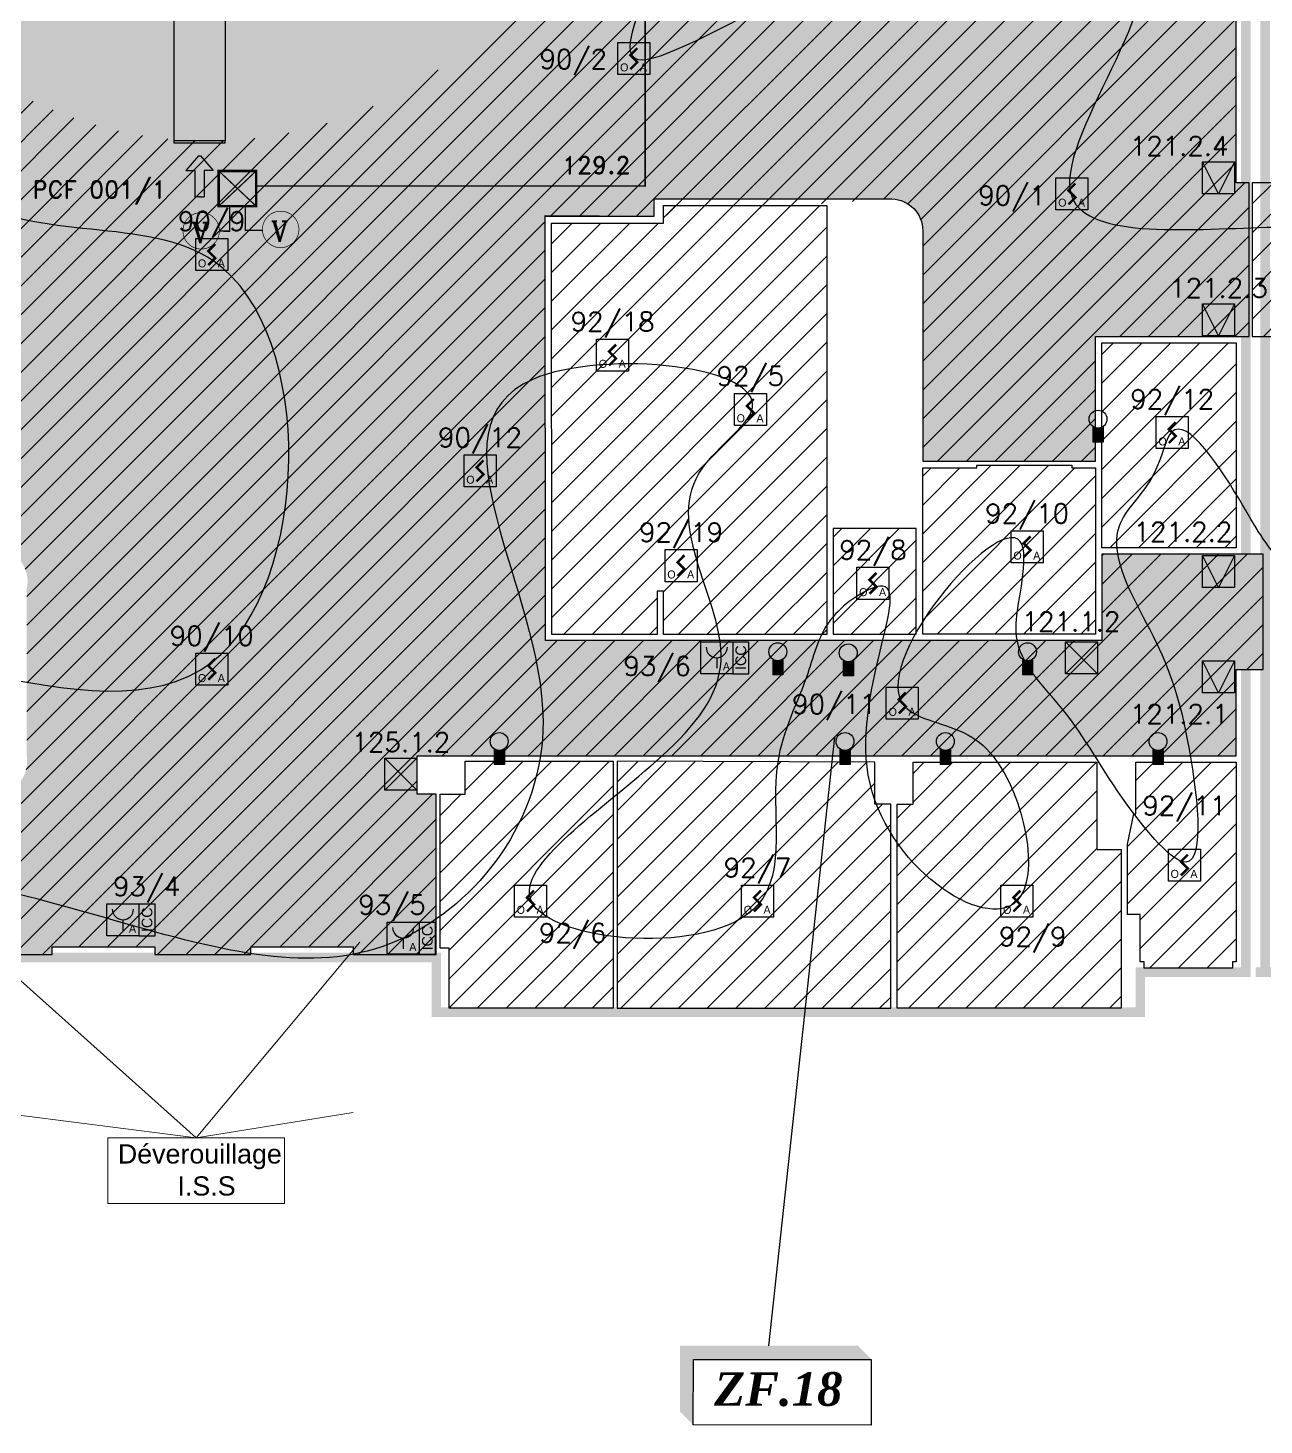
# Model space of a CAD drawing. Header units: millimetres. Extents: x 336 to 452, y 10719 to 10810.
# Drawn here: x 399.96 to 419.27, y 10723.58 to 10745.4 of the extents above; entities that cross this region are included whole.
import ezdxf
from ezdxf.enums import TextEntityAlignment as Align

# ---------------------------------------------------------------- set-up
doc = ezdxf.new("R2010")
doc.units = ezdxf.units.MM
doc.header["$LTSCALE"] = 5
doc.linetypes.add('CONTINU', pattern=[0])
doc.linetypes.add('SLD', pattern=[0])
for name, color, linetype in [('ATEIS MISE EN SECURITE', 7, 'Continuous'), ('ATEIS ZONES MES', 7, 'Continuous'), ('BEG-EXT', 10, 'Continuous'), ('JCC-ADRESSAGE', 6, 'Continuous'), ('JCC-ALARME GENERALE SELECTIVE', 3, 'Continuous'), ('JCC-DECLENCHEUR MANUEL AVEC ISOLATEUR', 5, 'Continuous'), ('JCC-DEV.ISS', 4, 'Continuous'), ('JCC-FILERIE SDI', 6, 'Continuous'), ('JCC-INDICATEUR ACTION', 1, 'Continuous'), ('JCC-LOCAUX', 4, 'Continuous'), ('JCC-OPTIQUE_A', 1, 'Continuous'), ('JCC-VENTOUSE_PCF', 1, 'Continuous'), ('JCC-ZONING ZDA-ZDM', 5, 'Continuous')]:
    doc.layers.add(name, color=color, linetype=linetype)
doc.styles.add('ARIAL', font='arial.ttf')
doc.styles.add('HELVL', font='ROMAND.SHX')
doc.styles.add('LOCAUX', font='romans.shx', dxfattribs={"width": 0.75})
doc.styles.add('ROMANC', font='romanc')
doc.styles.add('TEXTE', font='romans.shx')
pattern_1 = [(44.99999999999999, (338.3446151864333, 10612.06473129156), (-0.2245064030267288, 0.2245064030267288), [])]

# ---------------------------------------------------------------- blocks, each defined once
blk = doc.blocks.new('ventouse PCF')
at = {"layer": 'JCC-VENTOUSE_PCF'}
blk.add_hatch(color=0, dxfattribs=at).paths.add_polyline_path([(-3.532460271756277e-15, -2.500000000000004), (2.499999999999996, 2.499999999999996), (-2.500000000000004, 2.499999999999996)])
at = {"layer": 'JCC-VENTOUSE_PCF', "color": 0}
for p, q in [((-3.552713678800501e-15, -2.500000000000004), (-2.500000000000004, 2.499999999999996)), ((2.499999999999996, 2.499999999999996), (-3.552713678800501e-15, -2.500000000000004))]:
    blk.add_line(p, q, dxfattribs=at)
blk.add_lwpolyline([(-2.500000000000004, 2.499999999999996), (2.499999999999996, 2.499999999999996), (2.499999999999996, -2.500000000000004), (-2.500000000000004, -2.500000000000004)], close=True, dxfattribs=at)
at = {"layer": 'JCC-ADRESSAGE', "style": 'TEXTE'}
blk.add_attdef('ADRESSE', text='', height=3, dxfattribs=at).set_placement((-3.552713678800501e-15, 4.999999999999996), align=Align.MIDDLE)
at = {"layer": 'JCC-LOCAUX', "style": 'LOCAUX', "width": 0.85, "flags": 8}
for p in [(0, 13.75), (0, 11.25), (0, 8.75)]:
    blk.add_attdef('PIECE', text='', height=1.75, dxfattribs=at).set_placement(p, align=Align.MIDDLE)
blk = doc.blocks.new('déclencheur manuel avec isolateur')
at = {"layer": 'JCC-DECLENCHEUR MANUEL AVEC ISOLATEUR', "color": 0}
for p, q in [((2.499999999999996, 2.499999999999996), (5.018215026867448, 2.499999999999996)), ((5.018215026867448, -2.500000000000004), (5.018215026867448, 2.499999999999996)), ((-3.552713678800501e-15, -3.552713678800501e-15), (-3.552713678800501e-15, -1.65819100732848)), ((2.499999999999996, -2.500000000000004), (5.018215026867448, -2.500000000000004))]:
    blk.add_line(p, q, dxfattribs=at)
blk.add_lwpolyline([(-2.500000000000004, 2.499999999999996), (2.499999999999996, 2.499999999999996), (2.499999999999996, -2.500000000000004), (-2.500000000000004, -2.500000000000004)], close=True, dxfattribs=at)
blk.add_arc((-3.552713678800501e-15, 1.658191007328472), 1.658191007328476, 180, 0, dxfattribs=at)
at = {"layer": 'JCC-ADRESSAGE', "style": 'TEXTE'}
blk.add_attdef('ADRESSE', text='', height=3, dxfattribs=at).set_placement((-3.552713678800501e-15, 4.999999999999996), align=Align.MIDDLE)
at = {"layer": 'JCC-DECLENCHEUR MANUEL AVEC ISOLATEUR', "color": 0}
blk.add_text('ICC', height=1.6683162539904, rotation=90, dxfattribs=at).set_placement((3.759107513433722, -3.552713678800501e-15), align=Align.MIDDLE_CENTER)
blk.add_text('A', height=1.25, dxfattribs=at).set_placement((1.499999999999996, -2.000000000000004), align=Align.CENTER)
at = {"layer": 'JCC-LOCAUX', "style": 'LOCAUX', "width": 0.85, "flags": 8}
for p in [(0, 13.75), (0, 11.25), (0, 8.75)]:
    blk.add_attdef('PIECE', text='', height=1.75, dxfattribs=at).set_placement(p, align=Align.MIDDLE)
blk = doc.blocks.new('indicateur action')
at = {"layer": 'JCC-INDICATEUR ACTION'}
blk.add_hatch(color=0, dxfattribs=at).paths.add_polyline_path([(0.8030127013912307, -0.0464669295174307, -0.3153438562594669), (-0.8030127013912235, -0.04646692951743026), (-0.8030127013912236, -2.50000000000001), (0.803012701391231, -2.500000000000011)])
at = {"layer": 'JCC-INDICATEUR ACTION', "color": 0}
for p, q in [((-0.8030127013912235, -0.04646692951742981), (-0.8030127013912237, -2.500000000000011)), ((0.8030127013912306, -0.0464669295174307), (0.8030127013912308, -2.500000000000011)), ((0.8030127013912305, -2.500000000000011), (-0.803012701391224, -2.500000000000011))]:
    blk.add_line(p, q, dxfattribs=at)
blk.add_circle((3.800067569315803e-15, 1.100153974300259), 1.39984602569973, dxfattribs=at)
at = {"layer": 'JCC-ADRESSAGE', "style": 'TEXTE'}
blk.add_attdef('ADRESSE', text='', height=3, dxfattribs=at).set_placement((3.552713678800501e-15, 4.999999999999989), align=Align.MIDDLE)
at = {"layer": 'JCC-LOCAUX', "lineweight": 0, "style": 'LOCAUX', "width": 0.75, "flags": 8}
for p in [(0, 13.75), (0, 11.25), (0, 8.75)]:
    blk.add_attdef('PIECE', text='', height=1.75, dxfattribs=at).set_placement(p, align=Align.MIDDLE)
blk = doc.blocks.new('alarme générale selective')
at = {"layer": 'JCC-ALARME GENERALE SELECTIVE', "color": 0}
for p, q in [((2.499999999999996, -2.500000000000004), (-2.500000000000004, 2.499999999999996)), ((-2.500000000000004, -2.500000000000004), (2.499999999999996, 2.499999999999996))]:
    blk.add_line(p, q, dxfattribs=at)
blk.add_lwpolyline([(-2.500000000000004, 2.499999999999996), (2.499999999999996, 2.499999999999996), (2.499999999999996, -2.500000000000004), (-2.500000000000004, -2.500000000000004)], close=True, dxfattribs=at)
at = {"layer": 'JCC-ADRESSAGE', "style": 'TEXTE'}
blk.add_attdef('ADRESSE', text='', height=3, dxfattribs=at).set_placement((-3.552713678800501e-15, 4.999999999999996), align=Align.MIDDLE)
at = {"layer": 'JCC-LOCAUX', "style": 'LOCAUX', "width": 0.85, "flags": 8}
for p in [(0, 13.75), (0, 11.25), (0, 8.75)]:
    blk.add_attdef('PIECE', text='', height=1.75, dxfattribs=at).set_placement(p, align=Align.MIDDLE)
blk = doc.blocks.new('optique_a')
at = {"layer": 'JCC-OPTIQUE_A', "color": 0}
blk.add_lwpolyline([(-2.500000000000004, 2.499999999999996), (2.499999999999996, 2.499999999999996), (2.499999999999996, -2.500000000000004), (-2.500000000000004, -2.500000000000004)], close=True, dxfattribs=at)
at = {"layer": 'JCC-OPTIQUE_A', "color": 0, "const_width": 0.3847028156401553}
blk.add_lwpolyline([(0.5440519393614025, 1.632155818084282), (-0.5440519393614309, 0.5440519393614258), (0.5440519393614238, -0.5440519393614325), (-0.5440519393614309, -1.632155818084268)], dxfattribs=at)
at = {"layer": 'JCC-ADRESSAGE', "style": 'TEXTE'}
blk.add_attdef('ADRESSE', text='', height=3, dxfattribs=at).set_placement((-3.552713678800501e-15, 4.999999999999996), align=Align.MIDDLE)
at = {"layer": 'JCC-LOCAUX', "style": 'LOCAUX', "width": 0.85, "flags": 8}
for p in [(0, 13.75), (0, 11.25), (0, 8.75)]:
    blk.add_attdef('PIECE', text='', height=1.75, dxfattribs=at).set_placement(p, align=Align.MIDDLE)
at = {"layer": 'JCC-OPTIQUE_A', "color": 0}
for s, p in [('O', (-1.500000000000004, -2.000000000000004)), ('A', (1.499999999999996, -2.000000000000004))]:
    blk.add_text(s, height=1.25, dxfattribs=at).set_placement(p, align=Align.CENTER)
blk = doc.blocks.new('new-FLECHE DF-csd')
blk.add_hatch(color=256).paths.add_polyline_path([(0, -0.01761592907607223), (0, 0.01761592907604381), (-0.2535379858099418, 0.231987251929894), (-0.2535379858099702, 0.07775262433818853), (-0.6999999999999886, 0.07775262433821695), (-0.6999999999999886, 0.01761592907607223), (-0.6999999999999886, 0), (-0.6999999999999886, -0.01761592907607223), (-0.6999999999999886, -0.07775262433818853), (-0.2535379858099702, -0.07775262433821695), (-0.2535379858099418, -0.231987251929894)])
for p, q in [((-0.2535379858099418, 0.07775262433818853), (-0.6999999999999886, 0.07775262433818853)), ((-0.6999999999999886, 0.01761592907607223), (-0.6999999999999886, 0.07775262433818853)), ((-0.6999999999999886, 0.01761592907607223), (-0.6999999999999886, 0)), ((-0.6999999999999886, -0.01761592907607223), (-0.6999999999999886, 0)), ((0, 0.01761592907607223), (-0.2535379858099418, 0.231987251929894)), ((-0.2535379858099418, 0.231987251929894), (-0.2535379858099418, 0.07775262433818853)), ((0, 0.01761592907607223), (0, -0.01761592907607223)), ((-0.6999999999999886, -0.01761592907607223), (-0.6999999999999886, -0.07775262433818853)), ((-0.2535379858099418, -0.07775262433818853), (-0.6999999999999886, -0.07775262433818853)), ((0, -0.01761592907607223), (-0.2535379858099418, -0.231987251929894)), ((-0.2535379858099418, -0.231987251929894), (-0.2535379858099418, -0.07775262433818853))]:
    blk.add_line(p, q)
blk = doc.blocks.new('BOITE DE RACCORDEMENT PCF')
at = {"color": 3, "linetype": 'Continuous', "const_width": 0.02}
blk.add_lwpolyline([(0, 0.2747815314361901), (0, 0), (0.292092409407644, 0), (0.292092409407644, 0.2747815314361901)], close=True, dxfattribs=at)
at = {"color": 3, "linetype": 'Continuous', "const_width": 0.01}
for points in [[(0.292092409407644, 0), (0, 0.2747815314361901)], [(0.292092409407644, 0.2747815314361901), (0, 0)]]:
    blk.add_lwpolyline(points, dxfattribs=at)
blk = doc.blocks.new('VENTOUSE ELECTROMANETIQUE A RUPTURE')
at = {"color": 4, "linetype": 'Continuous', "const_width": 0.005351014314215994}
blk.add_lwpolyline([(-0.142456962376265, 0, 1), (0.142456962376265, 0, 1)], format="xyb", close=True, dxfattribs=at)
at = {"color": 1, "linetype": 'SLD', "style": 'ROMANC'}
blk.add_text('V', height=0.1597979150226953, dxfattribs=at).set_placement((-0.07690751286792619, -0.09598116641438992))

msp = doc.modelspace()

# ---------------------------------------------------------------- hatches: boundary and pattern name
at = {"layer": 'ATEIS ZONES MES'}
h = msp.add_hatch(dxfattribs=at)
h.set_pattern_fill('DOTS', color=3, scale=0.1)
h.set_pattern_definition([(0, (180.5222437847632, 2.627616895555548), (0.079375, 0.15875), [0, -0.15875])])
edge = h.paths.add_edge_path()
edge.add_line((409.8906722525499, 10735.8307647501), (408.04448050257, 10735.83984230447))
edge.add_line((408.04448050257, 10735.83984230447), (408.0407835555983, 10742.46080774991))
edge.add_line((408.0407835555983, 10742.46080774991), (409.7407835555962, 10742.46080774958))
edge.add_line((409.7407835555962, 10742.46080774958), (409.7150803489457, 10742.73059306141))
edge.add_line((409.7150803489457, 10742.73059306141), (413.4587337399847, 10742.73039237272))
edge.add_arc((413.4387001230245, 10742.2307937501), 0.5000001295254178, 0, 87.70370250866978, ccw=False)
edge.add_line((413.9387002525499, 10742.2307937501), (413.9387002525499, 10741.4807937501))
edge.add_line((413.9387002525499, 10741.4807937501), (413.9387002525499, 10738.6307927501))
edge.add_line((413.9387002525499, 10738.6307927501), (416.6386581686758, 10738.6307927501))
edge.add_line((416.6386581686758, 10738.6307927501), (416.6386582525499, 10740.58057281335))
edge.add_line((416.6386582525499, 10740.58057281335), (419.0386672525499, 10740.58080874944))
edge.add_line((419.0386672525499, 10740.58080874944), (419.0386672525499, 10742.9807707501))
edge.add_line((419.0386672525499, 10742.9807707501), (418.8386632525499, 10742.9807707501))
edge.add_line((418.8386632525499, 10742.9807707501), (418.8386631652389, 10746.9807627501))
edge.add_line((418.8386631652389, 10746.9807627501), (416.9986192859982, 10746.98076674644))
edge.add_line((416.9986192859982, 10746.98076674644), (416.9986742525499, 10746.15619980243))
edge.add_line((416.9986742525499, 10746.15619980243), (416.9386591932703, 10746.15619980243))
edge.add_line((416.9386591932703, 10746.15619980243), (413.7286152536398, 10746.15577175377))
edge.add_line((413.7286152536398, 10746.15577175377), (413.7286702558243, 10746.9807627501))
edge.add_line((413.7286702558243, 10746.9807627501), (411.8386712525499, 10746.9807627501))
edge.add_line((411.8386712525499, 10746.9807627501), (411.8386712525499, 10748.1807637501))
edge.add_line((411.8386712525499, 10748.1807637501), (411.8880982597568, 10748.1807637501))
edge.add_line((411.8880982597568, 10748.1807637501), (411.8880982597568, 10750.1804317621))
edge.add_line((411.8880982597568, 10750.1804317621), (411.8879182525496, 10752.88076475011))
edge.add_arc((399.7934889425027, 10752.22959784914), 12.11194611400817, 3.08184260778095, 41.82779352579418)
edge.add_arc((414.5796301840628, 10766.45261254094), 8.42357784378867, 204.7625478334705, 226.8507620009996, ccw=False)
edge.add_arc((415.3491204675939, 10765.90099573858), 8.92929232174201, 176.2772942632801, 199.4728577572351, ccw=False)
edge.add_line((406.4386692525499, 10766.4807547501), (404.4261350700144, 10766.4807547501))
edge.add_line((404.4261350700144, 10766.4807547501), (404.4164583381733, 10766.40193995395))
edge.add_line((404.4164583381733, 10766.40193995395), (403.7630982525499, 10761.0807647501))
edge.add_line((403.7630982525499, 10761.0807647501), (403.4114111024925, 10756.1907577501))
edge.add_line((403.4114111024925, 10756.1907577501), (405.8886662525499, 10756.1907577501))
edge.add_line((405.8886662525499, 10756.1907577501), (405.8886662525499, 10756.3807607501))
edge.add_line((405.8886662525499, 10756.3807607501), (406.6886692525499, 10756.3807607501))
edge.add_line((406.6886692525499, 10756.3807607501), (406.6886692525499, 10746.9807587501))
edge.add_line((406.6886692525499, 10746.9807587501), (405.9886722525499, 10746.9807587501))
edge.add_line((405.9886722525499, 10746.9807587501), (405.9886722525499, 10747.9708727501))
edge.add_line((405.9886722525499, 10747.9708727501), (399.0886712525499, 10747.9708727501))
edge.add_line((399.0886712525499, 10747.9708727501), (399.0886712525499, 10746.9807587501))
edge.add_line((399.0886712525499, 10746.9807587501), (398.3886662525499, 10746.9807587501))
edge.add_line((398.3886662525499, 10746.9807587501), (398.3886662525499, 10748.5807597501))
edge.add_line((398.3886662525499, 10748.5807597501), (398.5786682525499, 10748.5807597501))
edge.add_line((398.5786682525499, 10748.5807597501), (398.5786682525499, 10751.7807577501))
edge.add_line((398.5786682525499, 10751.7807577501), (394.4136762147349, 10751.78076011217))
edge.add_line((394.4136762147349, 10751.78076011217), (391.3886742525499, 10751.7807617501))
edge.add_line((391.3886742525499, 10751.7807617501), (391.3886742525498, 10752.3007627501))
edge.add_line((391.3886742525498, 10752.3007627501), (391.3086762525499, 10752.3007627501))
edge.add_line((391.3086762525499, 10752.3007627501), (387.6886772525499, 10752.3007627501))
edge.add_line((387.6886772525499, 10752.3007627501), (387.6886772525499, 10751.5307617501))
edge.add_line((387.6886772525499, 10751.5307617501), (386.8886662525499, 10751.5307617501))
edge.add_line((386.8886662525499, 10751.5307617501), (386.8886662525499, 10749.0307637501))
edge.add_line((386.8886662525499, 10749.0307637501), (386.9636672525499, 10749.0307637501))
edge.add_line((386.9636672525499, 10749.0307637501), (386.9636672525499, 10748.1807627501))
edge.add_line((386.9636672525499, 10748.1807627501), (394.8886702525498, 10748.1807627501))
edge.add_line((394.8886702525498, 10748.1807627501), (394.8886702525499, 10741.1307657501))
edge.add_line((394.8886702525499, 10741.1307657501), (398.8393532525499, 10741.1307657501))
edge.add_arc((398.8386723476368, 10740.83076861791), 0.2999979049188711, -0.00035672708821721244, 89.86995572093178, ccw=False)
edge.add_line((399.1386702525498, 10740.8307667501), (399.0386712490592, 10740.8307667501))
edge.add_line((399.0386712490592, 10740.8307667501), (399.0386712490592, 10737.5307617501))
edge.add_line((399.0386712490592, 10737.5307617501), (399.1386702525499, 10737.53058720274))
edge.add_arc((399.3615563180475, 10737.49319793759), 0.2260003436760299, 170.4772636533525, 289.9515164293133)
edge.add_arc((399.4254461426937, 10736.75327992337), 0.5276476418701864, -13.426115063699626, 88.56355471677648, ccw=False)
edge.add_line((399.9386732525499, 10736.6307647501), (399.93867325255, 10734.0307657501))
edge.add_arc((399.4320900541685, 10733.94458499981), 0.513861516951021, -89.2651142690948, 9.654817316286994, ccw=False)
edge.add_line((399.4386807515243, 10733.43076575016), (399.0386222525499, 10733.4307597501))
edge.add_line((399.0386222525499, 10733.4307597501), (399.0386826402539, 10730.9307597501))
edge.add_line((399.0386826402539, 10730.9307597501), (400.3388652525499, 10730.9307597501))
edge.add_line((400.3388652525499, 10730.9307597501), (400.3388652525499, 10731.0493257501))
edge.add_line((400.3388652525499, 10731.0493257501), (401.9388642525499, 10731.0493257501))
edge.add_line((401.9388642525499, 10731.0493257501), (401.9388642525499, 10730.9307597501))
edge.add_line((401.9388642525499, 10730.9307597501), (403.4384742525499, 10730.9307597501))
edge.add_line((403.4384742525499, 10730.9307597501), (403.43847425255, 10731.0493257501))
edge.add_line((403.43847425255, 10731.0493257501), (405.0384732525499, 10731.0493257501))
edge.add_line((405.0384732525499, 10731.0493257501), (405.0384732525499, 10730.9307597501))
edge.add_line((405.0384732525499, 10730.9307597501), (406.338976623582, 10730.9307597501))
edge.add_line((406.338976623582, 10730.9307597501), (406.338976623582, 10731.09075679169))
edge.add_line((406.338976623582, 10731.09075679169), (406.3386646502514, 10733.4307517501))
edge.add_line((406.3386646502514, 10733.4307517501), (406.0387132525499, 10733.4307597501))
edge.add_line((406.0387132525499, 10733.4307597501), (406.0387132525499, 10734.0307657501))
edge.add_line((406.0387132525499, 10734.0307657501), (409.8906722525499, 10734.0307657501))
edge.add_line((409.8906722525499, 10734.0307657501), (409.8906722525499, 10734.0307557501))
edge.add_line((409.8906722525499, 10734.0307557501), (418.8386632525499, 10734.0307557501))
edge.add_line((418.8386632525499, 10734.0307557501), (418.8386632525499, 10735.3808097501))
edge.add_line((418.8386632525499, 10735.3808097501), (419.2561822525499, 10735.3808097501))
edge.add_line((419.2561822525499, 10735.3808097501), (419.2561822525499, 10737.1808097501))
edge.add_line((419.2561822525499, 10737.1808097501), (416.7386642525499, 10737.18057181335))
edge.add_line((416.7386642525499, 10737.18057181335), (416.7386642525499, 10735.83056881335))
edge.add_line((416.7386642525499, 10735.83056881335), (409.8906722525499, 10735.8308067501))
edge.add_line((409.8906722525499, 10735.8308067501), (409.8906722525499, 10735.8307647501))
at = {"layer": 'JCC-ZONING ZDA-ZDM'}
h = msp.add_hatch(dxfattribs=at)
h.set_pattern_fill('ANSI31', color=151, scale=0.1, style=0)
h.set_pattern_definition(pattern_1)
edge = h.paths.add_edge_path()
edge.add_arc((392.0201516789472, 10747.81183593393), 4.634851848181442, 11.93163497442763, 58.90605781934017)
edge.add_line((394.4137875163119, 10751.78076011217), (391.3887855541269, 10751.7807617501))
edge.add_line((391.3887855541269, 10751.7807617501), (391.3887855541269, 10752.3007627501))
edge.add_line((391.3887855541269, 10752.3007627501), (391.3087875541269, 10752.3007627501))
edge.add_line((391.3087875541269, 10752.3007627501), (387.6887885541269, 10752.3007627501))
edge.add_line((387.6887885541269, 10752.3007627501), (387.688788554127, 10751.5307617501))
edge.add_line((387.688788554127, 10751.5307617501), (386.8887775541269, 10751.5307617501))
edge.add_line((386.8887775541269, 10751.5307617501), (386.8887775541269, 10749.0307637501))
edge.add_line((386.8887775541269, 10749.0307637501), (386.9637785541269, 10749.0307637501))
edge.add_line((386.9637785541269, 10749.0307637501), (386.9637785541269, 10748.1807627501))
edge.add_line((386.9637785541269, 10748.1807627501), (394.8887815541269, 10748.1807627501))
edge.add_line((394.8887815541269, 10748.1807627501), (394.8887815541269, 10741.1307657501))
edge.add_line((394.8887815541269, 10741.1307657501), (398.838102744302, 10741.1307657501))
edge.add_arc((398.8387836492138, 10740.83076861791), 0.2999979049188683, -0.00035672708821721244, 90.13004427882942, ccw=False)
edge.add_line((399.1387815541269, 10740.8307667501), (399.0387825506363, 10740.8307667501))
edge.add_line((399.0387825506363, 10740.8307667501), (399.0387825506363, 10737.5307617501))
edge.add_line((399.0387825506363, 10737.5307617501), (399.1387815541269, 10737.53058720274))
edge.add_arc((399.3616676196255, 10737.49319793759), 0.226000343676682, 170.4772636538478, 289.9515164289256)
edge.add_arc((399.4255574442707, 10736.75327992337), 0.5276476418701879, -13.426115063698205, 88.56355471677028, ccw=False)
edge.add_line((399.9387845541269, 10736.6307647501), (399.938784554127, 10734.0307657501))
edge.add_arc((399.4322013557421, 10733.94458499981), 0.5138615169541343, -90.73316709279169, 9.654817316022218, ccw=False)
edge.add_line((399.4256260708568, 10733.4307655527), (399.0387335541269, 10733.4307597501))
edge.add_line((399.0387335541269, 10733.4307597501), (399.0387939418309, 10730.9307597501))
edge.add_line((399.0387939418309, 10730.9307597501), (400.3389765541269, 10730.9307597501))
edge.add_line((400.3389765541269, 10730.9307597501), (400.3389765541269, 10731.0493257501))
edge.add_line((400.3389765541269, 10731.0493257501), (401.9389755541269, 10731.0493257501))
edge.add_line((401.9389755541269, 10731.0493257501), (401.9389755541269, 10730.9307597501))
edge.add_line((401.9389755541269, 10730.9307597501), (403.4385855541269, 10730.9307597501))
edge.add_line((403.4385855541269, 10730.9307597501), (403.4385855541269, 10731.0493257501))
edge.add_line((403.4385855541269, 10731.0493257501), (405.0385845541269, 10731.0493257501))
edge.add_line((405.0385845541269, 10731.0493257501), (405.0385845541269, 10730.9307597501))
edge.add_line((405.0385845541269, 10730.9307597501), (406.339087925159, 10730.9307597501))
edge.add_line((406.339087925159, 10730.9307597501), (406.339087925159, 10731.09075679169))
edge.add_line((406.339087925159, 10731.09075679169), (406.3387759518284, 10733.4307517501))
edge.add_line((406.3387759518284, 10733.4307517501), (406.0388245541269, 10733.4307597501))
edge.add_line((406.0388245541269, 10733.4307597501), (406.0388245541269, 10734.0307657501))
edge.add_line((406.0388245541269, 10734.0307657501), (409.8907835541269, 10734.0307657501))
edge.add_line((409.8907835541269, 10734.0307657501), (409.8907835541269, 10734.0307557501))
edge.add_line((409.8907835541269, 10734.0307557501), (418.8387745541269, 10734.0307557501))
edge.add_line((418.8387745541269, 10734.0307557501), (418.8387745541269, 10735.3808097501))
edge.add_line((418.8387745541269, 10735.3808097501), (419.256293554127, 10735.3808097501))
edge.add_line((419.256293554127, 10735.3808097501), (419.256293554127, 10737.1808097501))
edge.add_line((419.256293554127, 10737.1808097501), (416.738775554127, 10737.18057181335))
edge.add_line((416.738775554127, 10737.18057181335), (416.738775554127, 10735.83056881335))
edge.add_line((416.738775554127, 10735.83056881335), (409.8907835541269, 10735.8308067501))
edge.add_line((409.8907835541269, 10735.8308067501), (409.8907835541269, 10735.8307647501))
edge.add_line((409.8907835541269, 10735.8307647501), (408.0445273038872, 10735.83053222238))
edge.add_line((408.0445273038872, 10735.83053222238), (408.0407788459966, 10742.46924230687))
edge.add_line((408.0407788459966, 10742.46924230687), (409.7407835555962, 10742.46080774958))
edge.add_line((409.7407835555962, 10742.46080774958), (413.4188313708402, 10742.73039451769))
edge.add_arc((413.4388114246012, 10742.2307937501), 0.5000001295256858, 0, 92.29015468284888, ccw=False)
edge.add_line((413.9388115541269, 10742.2307937501), (413.9388115541269, 10741.4807937501))
edge.add_line((413.9388115541269, 10741.4807937501), (413.938811554127, 10738.6307927501))
edge.add_line((413.938811554127, 10738.6307927501), (416.6387694702528, 10738.6307927501))
edge.add_line((416.6387694702528, 10738.6307927501), (416.638769554127, 10740.58057281335))
edge.add_line((416.638769554127, 10740.58057281335), (419.0387785541269, 10740.58080874944))
edge.add_line((419.0387785541269, 10740.58080874944), (419.0387785541269, 10742.9807707501))
edge.add_line((419.0387785541269, 10742.9807707501), (418.8387745541269, 10742.9807707501))
edge.add_line((418.8387745541269, 10742.9807707501), (418.8387744668159, 10746.9807627501))
edge.add_line((418.8387744668159, 10746.9807627501), (416.9987305875753, 10746.98076674644))
edge.add_line((416.9987305875753, 10746.98076674644), (416.9987855541269, 10746.15619980243))
edge.add_line((416.9987855541269, 10746.15619980243), (416.9387704948473, 10746.15619980243))
edge.add_line((416.9387704948473, 10746.15619980243), (413.7287265552168, 10746.15577175377))
edge.add_line((413.7287265552168, 10746.15577175377), (413.7287815574014, 10746.9807627501))
edge.add_line((413.7287815574014, 10746.9807627501), (411.8387825541269, 10746.9807627501))
edge.add_line((411.8387825541269, 10746.9807627501), (411.8387825541269, 10748.1807637501))
edge.add_line((411.8387825541269, 10748.1807637501), (411.8882095613337, 10748.1807637501))
edge.add_line((411.8882095613337, 10748.1807637501), (411.8882095613337, 10750.1804317621))
edge.add_line((411.8882095613337, 10750.1804317621), (411.8880295541266, 10752.88076475011))
edge.add_arc((399.7936002440798, 10752.22959784914), 12.11194611400817, 3.08184260778095, 41.82779352579418)
edge.add_arc((414.5797414856389, 10766.45261254094), 8.42357784378672, 204.7625478334619, 226.8507620009956, ccw=False)
edge.add_arc((415.3492317691705, 10765.90099573858), 8.92929232174158, 176.2772942632799, 199.472857757236, ccw=False)
edge.add_line((406.4387805541269, 10766.4807547501), (404.4262469083965, 10766.4807547501))
edge.add_line((404.4262469083965, 10766.4807547501), (404.4165696397503, 10766.40193995395))
edge.add_arc((414.9022211651039, 10765.92850946662), 10.49633385223081, 177.4148331195523, 201.7245576819948)
edge.add_arc((414.3987373882017, 10766.26128050839), 10.16386919342349, 204.5188853169484, 221.0928469376791)
edge.add_arc((399.9434209103388, 10752.31524203816), 9.948101105948062, -30.49945993919232, 46.91509516287613, ccw=False)
edge.add_arc((402.7812327498909, 10749.97691257061), 6.342247541676095, 190.969530072079, 334.6977683753548, ccw=False)
at = {"layer": 'JCC-ZONING ZDA-ZDM', "true_color": 0xffae14}
h = msp.add_hatch(dxfattribs=at)
h.set_pattern_fill('ANSI31', color=40, scale=0.1, style=0)
h.set_pattern_definition(pattern_1)
h.paths.add_polyline_path([(419.0887785541269, 10742.9807707501), (419.0887785541696, 10740.5808087501), (426.2887785541269, 10740.5808107501), (426.2887785541269, 10742.9807707501)])
at = {"layer": 'JCC-ZONING ZDA-ZDM'}
h = msp.add_hatch(dxfattribs=at)
h.set_pattern_fill('ANSI31', color=1, scale=0.1, style=0)
h.set_pattern_definition(pattern_1)
h.paths.add_polyline_path([(408.1415332947245, 10735.92671653113), (408.1407835613708, 10742.35013910159), (409.8907835541269, 10742.35013910159), (409.8907835541269, 10742.6245159657), (412.3988057782574, 10742.62451596571), (412.4388115541269, 10742.62450789589), (412.4388413320285, 10735.92452089602), (409.8907835541269, 10735.92452089602), (409.8907835541269, 10736.60452089589), (409.7907835541269, 10736.60452089589), (409.7907835541269, 10735.92452089589), (409.0657795541269, 10735.92452089589)])
h = msp.add_hatch(dxfattribs=at)
h.set_pattern_fill('ANSI31', color=1, scale=0.1, style=0)
h.set_pattern_definition(pattern_1)
h.paths.add_polyline_path([(412.5388095541269, 10735.9308077501), (413.8388125541269, 10735.9308077501), (413.8388125541269, 10737.5807937501), (412.5388095541269, 10737.5807937501)])
h.paths.add_polyline_path([(416.7372960818469, 10738.5307927501), (416.737296165721, 10737.2808097501), (418.8387745541269, 10737.2808097501), (418.8387745541269, 10740.4808007501), (416.7387754702528, 10740.48057081335), (416.738775554127, 10738.5307927501)])
h.paths.add_polyline_path([(416.638769554127, 10737.2808097501), (416.638769554127, 10738.5307927501), (416.270328047051, 10738.5307927501), (416.270328047051, 10738.5707977501), (414.783176047051, 10738.5707977501), (414.783168047051, 10738.5308007501), (413.9388115541269, 10738.5308007501), (413.9388115541269, 10735.9308077501), (416.6387694702528, 10735.9308077501)])
h = msp.add_hatch(dxfattribs=at)
h.set_pattern_fill('ANSI31', color=1, scale=0.1, style=0)
h.set_pattern_definition(pattern_1)
h.paths.add_polyline_path([(418.8387745541269, 10730.8157527501), (418.7787765541269, 10730.8157527501), (418.7787771338074, 10730.71575975011), (417.3988026011924, 10730.7157517501), (417.3987875541269, 10730.8157527501), (417.3387895541269, 10730.8157527501), (417.3387895541269, 10731.5557617501), (417.1387855541267, 10731.5557617501), (417.1387855541267, 10732.6508777501), (417.2387835680895, 10733.1266407501), (417.2687815541269, 10733.1266437501), (417.2687815541269, 10733.9307657501), (418.8387745541269, 10733.9307657501)])
edge = h.paths.add_edge_path()
edge.add_line((409.1040228967094, 10730.09076379563), (406.538778554127, 10730.0907657501))
edge.add_line((406.538778554127, 10730.0907657501), (406.5387785541269, 10731.0307597501))
edge.add_line((406.5387785541269, 10731.0307597501), (406.3987809518284, 10731.0307597501))
edge.add_line((406.3987809518284, 10731.0307597501), (406.3984609784979, 10733.43075970744))
edge.add_line((406.3984609784979, 10733.43075970744), (406.7888245541269, 10733.4307597501))
edge.add_line((406.7888245541269, 10733.4307597501), (406.7888245541269, 10733.9507657501))
edge.add_line((406.7888245541269, 10733.9507657501), (409.1040228967094, 10733.9507657501))
edge.add_line((409.1040228967094, 10733.9507657501), (409.1040228967094, 10730.0907577501))
edge.add_line((413.4387885471695, 10730.0907577501), (413.4387885541269, 10733.2796677501))
edge.add_line((413.4387885541269, 10733.2796677501), (413.1887805541269, 10733.2796677501))
edge.add_line((413.1887805541269, 10733.2796677501), (413.1887805541269, 10733.9307657501))
edge.add_line((413.1887805541269, 10733.9307657501), (409.1640208967094, 10733.9507537501))
edge.add_line((409.1640208967094, 10733.9507537501), (409.1640208967094, 10730.0907657501))
edge.add_line((409.1640208967094, 10730.0907657501), (413.4387885541269, 10730.09076049296))
edge.add_line((413.5387865532822, 10730.09075500725), (413.5387865541269, 10733.2796677501))
edge.add_line((413.5387865541269, 10733.2796677501), (413.7887865541269, 10733.2796677501))
edge.add_line((413.7887865541269, 10733.2796677501), (413.7887865541269, 10733.9307657501))
edge.add_line((413.7887865541269, 10733.9307657501), (416.6592085541269, 10733.9307657501))
edge.add_line((416.6592085541269, 10733.9307657501), (416.659208554127, 10732.5708787501))
edge.add_line((416.659208554127, 10732.5708787501), (417.0387865541269, 10732.5708787501))
edge.add_line((417.0387865541269, 10732.5708787501), (417.0387865541269, 10731.92793531333))
edge.add_line((417.0387865487921, 10731.92793531333), (417.0387865541269, 10730.0907577501))
edge.add_line((417.0387865541269, 10730.0907577501), (413.5387865532822, 10730.09076041677))

# ---------------------------------------------------------------- linework, layer by layer
at = {"layer": 'ATEIS MISE EN SECURITE', "color": 6, "linetype": 'Continuous', "const_width": 0.025}
for points in [[(409.6025955384945, 10751.19054440022), (409.6025955384945, 10749.1551141664), (409.6025955384945, 10749.15511416639), (409.6025955384945, 10742.93002390293), (403.5282581785224, 10742.93002390294)], [(403.1100524713906, 10742.615448668), (403.1100524713906, 10742.22609775768), (402.9499310651963, 10742.22770078096)], [(403.355293500567, 10742.615448668), (403.355293500567, 10742.23803289292), (403.6225060368808, 10742.2374437886)]]:
    msp.add_lwpolyline(points, dxfattribs=at)
at = {"layer": 'ATEIS ZONES MES', "color": 3}
msp.add_line((411.5347753196962, 10724.82125237152), (412.5653927619983, 10734.32331984547), dxfattribs=at)
msp.add_lwpolyline([(399.0386826402539, 10730.9307597501), (400.3388652525499, 10730.9307597501), (400.3388652525499, 10731.0493257501), (401.9388642525499, 10731.0493257501), (401.9388642525499, 10730.9307597501), (403.4384742525499, 10730.9307597501), (403.43847425255, 10731.0493257501), (405.0384732525499, 10731.0493257501), (405.0384732525499, 10730.9307597501), (406.338976623582, 10730.9307597501), (406.338976623582, 10731.09075679169), (406.3386646502514, 10733.4307517501), (406.0387132525499, 10733.4307597501), (406.0387132525499, 10734.0307657501), (409.8906722525499, 10734.0307657501), (409.8906722525499, 10734.0307557501), (418.8386632525499, 10734.0307557501), (418.8386632525499, 10735.3808097501), (419.2561822525499, 10735.3808097501), (419.2561822525499, 10737.1808097501), (416.7386642525499, 10737.18057181335), (416.7386642525499, 10735.83056881335), (409.8906722525499, 10735.8308067501), (409.8906722525499, 10735.8307647501), (408.04448050257, 10735.83984230446), (408.04448050257, 10735.83984230446), (408.0407835555985, 10742.46080774959), (409.7407835555962, 10742.46080774958), (409.7407835555962, 10742.73059167759), (413.4587337399847, 10742.73039237272, -0.4025231285834011), (413.9387002525499, 10742.2307937501), (413.9387002525499, 10741.4807937501), (413.9387002525499, 10738.6307927501), (416.6386581686758, 10738.6307927501), (416.6386582525499, 10740.58057281335), (419.0386672525499, 10740.58080874944), (419.0386672525499, 10742.9807707501), (418.8386632525499, 10742.9807707501), (418.8386631652389, 10746.9807627501)], format="xyb", dxfattribs=at)
at = {"layer": 'ATEIS ZONES MES', "color": 3, "linetype": 'CONTINU'}
msp.add_lwpolyline([(410.3545174427246, 10723.58283848005), (410.3548712406688, 10724.60658841892), (413.1345305970714, 10724.60527120195), (413.1341767991266, 10723.58152126309)], close=True, dxfattribs=at)
for points in [[(410.1449456414953, 10724.82191098), (410.1445900292024, 10723.79291104145), (410.3548730550175, 10724.6118384186)], [(412.9246049978973, 10724.82059376304), (410.1449456414953, 10724.82191098), (410.3548730550175, 10724.6118384186)], [(410.3548730550175, 10724.6118384186), (413.1345324114202, 10724.61052120164), (412.9246049978973, 10724.82059376304)], [(410.1445900292024, 10723.79291104145), (410.3545174427246, 10723.58283848005), (410.3548730550175, 10724.6118384186)]]:
    msp.add_solid(points, dxfattribs=at)
at = {"layer": 'BEG-EXT', "color": 8}
for p, q in [((402.2387929280362, 10745.92315823514), (402.2387929280362, 10743.63662246131)), ((403.0387929280363, 10745.92315823514), (403.0387929280362, 10743.63662246131)), ((403.0387929280362, 10743.63662246131), (402.2387929280362, 10743.63662246131)), ((402.2387929280362, 10743.63662246131), (402.2387929280362, 10743.60662246131)), ((402.2387929280362, 10743.60662246131), (403.0387929280362, 10743.60662246131)), ((403.0387929280362, 10743.60662246131), (403.0387929280362, 10743.63662246131))]:
    msp.add_line(p, q, dxfattribs=at)
at = {"layer": 'JCC-DEV.ISS', "lineweight": 0}
for p, q in [((402.5886025297067, 10728.0658974655), (405.1450275035799, 10731.11994516134)), ((399.2033804620393, 10731.09181846935), (402.5886025297067, 10728.0658974655)), ((402.5886025297067, 10728.0658974655), (399.1334727521992, 10728.50777244882)), ((402.5886025297067, 10728.0658974655), (405.0385845541269, 10728.46309174745))]:
    msp.add_line(p, q, dxfattribs=at)
msp.add_lwpolyline([(401.2086653025136, 10728.0658974655), (403.9685397568999, 10728.0658974655), (403.9685397568999, 10727.04142884709), (401.2086653025136, 10727.04142884709)], close=True, dxfattribs=at)
at = {"layer": 'JCC-FILERIE SDI', "start_tangent": (0, -1), "end_tangent": (1, 0)}
msp.add_spline([(425.9034961768542, 10735.62956678348), (425.622414959137, 10734.95071673053), (424.7687317294771, 10732.8876730912), (423.7269031488402, 10731.85232161548), (421.6346722506353, 10731.82098784915), (420.9740528485479, 10732.94207828514), (420.7472266739343, 10736.2789037054), (419.6177505788509, 10737.01613022665), (418.9377596587708, 10737.94918239452), (417.8313341381951, 10739.08957954551), (417.5777783325588, 10738.490583013), (417.0015149977633, 10737.60360742266), (417.4855760345281, 10736.00244398407), (418.0733646565775, 10734.28608871741), (418.0503140820698, 10732.37390754798), (417.1398179308611, 10733.26088313832), (416.1140694210623, 10734.76989342186), (415.4225532137283, 10735.79509900095), (415.4801796499975, 10736.68207459129), (415.4917049372514, 10737.32714770133), (413.6203481238592, 10734.85679386434), (414.5777108549368, 10734.39554124208), (415.0335453453798, 10734.0307657501), (415.4100220456941, 10731.76470631539), (413.0887825541269, 10733.73078071886), (413.2158705302311, 10736.67124840139), (412.5388095541269, 10736.20489653444), (412.1422519099228, 10735.31974430324), (411.67339397337, 10733.9307657501), (411.3636132680684, 10731.70367730748), (407.8253562485182, 10731.76127322151), (409.8653284948103, 10734.03054818699), (410.7873499332729, 10735.51652030985), (410.4416995074913, 10738.43902768255), (411.2593876670269, 10739.40373807523), (407.8452445799589, 10739.91020438568), (408.0063235593554, 10734.57323934823), (405.8225326800701, 10731.18529851626), (401.6351015906056, 10731.36760230959), (397.3688302859934, 10731.60149073358), (397.2863793351912, 10728.48642209369), (393.658353819496, 10728.63346013045), (393.7671642073683, 10731.74852877034), (395.6160270878403, 10735.49485455565), (402.8295663602582, 10735.4924163572), (402.8614096318351, 10741.75442687171), (398.9889197958718, 10742.77963219464), (397.3408062883138, 10744.16193182593), (396.381367368771, 10744.36405264688), (394.5834256408613, 10749.98540407096), (388.8627823706728, 10749.95424353437), (387.4451746081916, 10751.19831317692), (388.2173678263024, 10751.83186720662), (392.4273381170358, 10752.11465873341), (394.1676534086763, 10752.21833122497), (396.0001709983475, 10754.19962713261), (393.8675529246261, 10759.11607811542), (400.817732847281, 10757.95487422095), (403.6784216983281, 10758.4784234413), (405.2804335429225, 10760.11414463324), (405.591615784828, 10761.32365677861), (404.8194230806653, 10762.84418639865), (404.8660217314895, 10764.37254508942), (405.7649925954443, 10764.60292823322), (406.9405698395431, 10764.70660072478), (408.1507229454033, 10765.57053789828), (407.6858691788838, 10764.61636596486), (405.9252078488498, 10764.12964895779), (412.3839570991265, 10760.04607682799), (408.7419724942919, 10758.59466220232), (411.01246179252, 10752.20666536396), (409.4331052963062, 10744.9299031333), (415.8093043357522, 10747.13163388808), (417.2666518662949, 10746.7307627501), (416.2700177359789, 10742.76035525653), (419.4326100090393, 10742.28786239759), (422.5098565663323, 10742.0229217566), (423.2244228342257, 10741.79253835664), (423.5701809378927, 10741.21658024097), (423.7315344454983, 10739.64997429956), (424.4124422490772, 10738.5286337876), (425.5534436314144, 10738.13698223821), (426.3371616228309, 10738.6438253595), (426.5907179424153, 10739.76118409365), (424.3663411000618, 10742.46818744221), (423.9975324218872, 10743.32060553536), (424.2283049060536, 10744.21291415661), (422.4534137526516, 10746.65497686418), (423.1218793854778, 10747.65714402643), (429.9563629061957, 10749.13159681278), (429.8872111826727, 10746.58586186981), (430.2134099616119, 10746.08880873723), (435.0194460093434, 10746.49197936696), (437.093994117397, 10746.64172843605), (435.3653618950922, 10744.01311877178), (434.5009668928989, 10743.04550910672), (437.9700721889261, 10742.52714664892), (436.5063632774295, 10741.13332793729), (434.5009668928989, 10739.54368357904), (436.6446667244755, 10739.44001108748), (437.9700721889261, 10739.23266610436), (438.3621493556238, 10737.35013539815), (437.9472400423819, 10735.97935510336), (437.3133502713172, 10733.69856080138), (436.7601375110293, 10732.88070046157), (431.7927474417442, 10732.91525795876), (430.7900489925048, 10736.20973850332), (428.0009341026096, 10732.90373862225), (428.2660157094478, 10735.42643540454), (428.2429651349402, 10737.24646316276), (428.312116344515, 10738.04128534188), (427.8231995458365, 10738.2796115036), (428.8889145541269, 10739.53430246717)], degree=3, dxfattribs=at)
at = {"layer": 'JCC-ZONING ZDA-ZDM', "color": 3, "const_width": 0.15}
msp.add_lwpolyline([(419.2887880541269, 10730.6557547501), (419.2885922005426, 10750.080750773), (441.0887745541269, 10750.0807997501), (441.0893044374104, 10737.14903830087), (440.2487785541269, 10737.14903830087), (440.2487785541269, 10730.6557617501), (419.1387785541269, 10730.6557547501)], dxfattribs=at)
at = {"layer": 'JCC-ZONING ZDA-ZDM', "color": 11, "true_color": 0xff6878, "const_width": 0.15}
msp.add_lwpolyline([(394.8887815541269, 10748.1807627501), (394.8887815541269, 10741.1307657501), (398.8394645541269, 10741.1307657501), (398.8387825541269, 10737.3807627501), (391.3137805541269, 10737.3807627501), (391.3137805541269, 10730.0307597501), (391.6889595866703, 10730.0307597501), (391.6889595866703, 10727.1807627501), (399.0388135541272, 10727.1807627501), (399.0388135541272, 10730.8807597501), (406.3387745541269, 10730.8807597501), (406.3387745541269, 10730.0307597501), (417.338804655233, 10730.0307597501), (417.338804655233, 10730.65534229175), (418.9887755541269, 10730.6557547501), (418.9887755541269, 10742.9807707501), (418.9887755547818, 10748.3449497501)], dxfattribs=at)
at = {"layer": 'JCC-ZONING ZDA-ZDM', "color": 151}
msp.add_lwpolyline([(399.0387939418309, 10730.9307597501), (400.3389765541269, 10730.9307597501), (400.3389765541269, 10731.0493257501), (401.9389755541269, 10731.0493257501), (401.9389755541269, 10730.9307597501), (403.4385855541269, 10730.9307597501), (403.4385855541269, 10731.0493257501), (405.0385845541269, 10731.0493257501), (405.0385845541269, 10730.9307597501), (406.339087925159, 10730.9307597501), (406.339087925159, 10731.09075679169), (406.3387759518284, 10733.4307517501), (406.0388245541269, 10733.4307597501), (406.0388245541269, 10734.0307657501), (409.8907835541269, 10734.0307657501), (409.8907835541269, 10734.0307557501), (418.8387745541269, 10734.0307557501), (418.8387745541269, 10735.3808097501), (419.256293554127, 10735.3808097501), (419.256293554127, 10737.1808097501), (416.738775554127, 10737.18057181335), (416.738775554127, 10735.83056881335), (409.8907835541269, 10735.8308067501), (409.8907835541269, 10735.8307647501), (408.0445273038996, 10735.83053222238), (408.0445273038996, 10735.83053222238), (408.0407788459966, 10742.46924230687), (409.7407835555962, 10742.46080774958), (409.7407835555962, 10742.73059167759), (413.4588450415617, 10742.73039237272, -0.4025231285834011), (413.9388115541269, 10742.2307937501), (413.9388115541269, 10741.4807937501), (413.9388115541269, 10738.6307927501), (416.6387694702528, 10738.6307927501), (416.638769554127, 10740.58057281335), (419.0387785541269, 10740.58080874944), (419.0387785541269, 10742.9807707501), (418.8387745541269, 10742.9807707501), (418.8387744668159, 10746.9807627501)], format="xyb", dxfattribs=at)
at = {"layer": 'JCC-ZONING ZDA-ZDM', "color": 40}
msp.add_lwpolyline([(419.0887785541269, 10742.9807707501), (419.0887785541696, 10740.5808087501), (426.2887785541269, 10740.5808107501), (426.2887785541269, 10742.9807707501), (419.0887785541269, 10742.98077074997)], dxfattribs=at)
at = {"layer": 'JCC-ZONING ZDA-ZDM', "color": 1}
for points in [[(408.1415332947245, 10735.92671653113), (408.1407835613708, 10742.35013910159), (409.8907835541269, 10742.35013910159), (409.8907835541269, 10742.6245159657), (412.3988057782574, 10742.62451596571), (412.4388115541269, 10742.62450789589), (412.4388413320285, 10735.92452089602), (409.8907835541269, 10735.92452089602), (409.8907835541269, 10736.60452089589), (409.7907835541269, 10736.60452089589), (409.7907835541269, 10735.92452089589), (409.0657795541269, 10735.92452089589)], [(416.638769554127, 10738.5307927501), (416.638769554127, 10738.5307927501), (416.6387694702528, 10735.9308077501), (413.9388115541269, 10735.9308077501), (413.9388115541269, 10738.5308007501), (414.783168047051, 10738.5308007501), (414.783176047051, 10738.5707977501), (416.270328047051, 10738.5707977501), (416.270328047051, 10738.5307927501)], [(412.5388095541269, 10735.9308077501), (413.8388125541269, 10735.9308077501), (413.8388125541269, 10737.5807937501), (412.5388095541269, 10737.5807937501)]]:
    msp.add_lwpolyline(points, close=True, dxfattribs=at)
for points in [[(416.737296165721, 10737.28080989874), (416.7372960818469, 10738.5307927501), (416.738775554127, 10738.5307927501), (416.7387754702528, 10740.48057081335), (418.8387745541269, 10740.4808007501), (418.8387745541269, 10737.2808097501), (416.737296165721, 10737.2808097501)], [(409.1040228967094, 10730.09076379563), (406.538778554127, 10730.0907657501), (406.5387785541269, 10731.0307597501), (406.3987809518284, 10731.0307597501), (406.3984609784979, 10733.43075970744), (406.7888245541269, 10733.4307597501), (406.7888245541269, 10733.9507657501), (409.1040228967094, 10733.9507657501), (409.1040228967094, 10730.0907577501)], [(413.4387885471695, 10730.0907577501), (413.4387885541269, 10733.2796677501), (413.1887805541269, 10733.2796677501), (413.1887805541269, 10733.9307657501), (409.1640208967094, 10733.9507537501), (409.1640208967094, 10733.9507537501), (409.1640208967094, 10730.0907657501), (413.4387885541269, 10730.09076049296)], [(413.5387865532822, 10730.09075500725), (413.5387865541269, 10733.2796677501), (413.7887865541269, 10733.2796677501), (413.7887865541269, 10733.9307657501), (416.6592085541269, 10733.9307657501), (416.659208554127, 10732.5708787501), (417.0387865541269, 10732.5708787501), (417.0387865541269, 10731.92793531333), (417.0387865487921, 10731.92793531333), (417.0387865541269, 10730.0907577501), (413.5387865532822, 10730.09076041677)], [(418.8387745541269, 10730.8157527501), (418.7787765541269, 10730.8157527501), (418.7787771338074, 10730.71575975011), (417.3988026011924, 10730.7157517501), (417.3987875541269, 10730.8157527501), (417.3387895541269, 10730.8157527501), (417.3387895541269, 10731.5557617501), (417.1387855541267, 10731.5557617501), (417.1387855541267, 10732.6508777501), (417.2387835680895, 10733.1266407501), (417.2687815541269, 10733.1266437501), (417.2687815541269, 10733.9307657501), (418.8387745541269, 10733.9307657501), (418.8387745541269, 10730.8157527501)]]:
    msp.add_lwpolyline(points, dxfattribs=at)

# ---------------------------------------------------------------- block references
at = {"layer": 'ATEIS MISE EN SECURITE', "linetype": 'Continuous', "xscale": 2, "yscale": 2, "zscale": 2}
for name, p in [('BOITE DE RACCORDEMENT PCF', (402.9397913153729, 10742.615448668)), ('VENTOUSE ELECTROMANETIQUE A RUPTURE', (402.6650314172775, 10742.23055299652)), ('VENTOUSE ELECTROMANETIQUE A RUPTURE', (403.9070407019703, 10742.2521396683))]:
    msp.add_blockref(name, p, dxfattribs=at)
at = {"layer": 'BEG-EXT', "xscale": 0.9193241690468312, "yscale": 0.9193241690468312, "zscale": 0.9193241690468312, "rotation": 90}
msp.add_blockref('new-FLECHE DF-csd', (402.6387929280362, 10743.40318115251), dxfattribs=at)
at = {"layer": 'JCC-ALARME GENERALE SELECTIVE', "lineweight": 0}
ref = msp.add_blockref('alarme générale selective', (416.4196300376421, 10735.5628631918), dxfattribs=dict(at, xscale=0.1, yscale=0.1))
ref.add_attrib('ADRESSE', '121.1.2', dxfattribs={"layer": 'JCC-ADRESSAGE', "height": 0.3000000000000173, "style": 'TEXTE'}).set_placement((416.2559305041066, 10736.1282947014), align=Align.MIDDLE)
at = {"layer": 'JCC-ALARME GENERALE SELECTIVE', "lineweight": 0, "xscale": 0.1, "yscale": 0.1}
msp.add_blockref('alarme générale selective', (405.7857893686356, 10733.7442633248), dxfattribs=at).add_auto_attribs({'ADRESSE': '125.1.2'})
at = {"layer": 'JCC-DECLENCHEUR MANUEL AVEC ISOLATEUR'}
ref = msp.add_blockref('déclencheur manuel avec isolateur', (410.720513778295, 10735.5645135807), dxfattribs=dict(at, xscale=0.1, yscale=0.1))
ref.add_attrib('ADRESSE', '93/6', dxfattribs={"layer": 'JCC-ADRESSAGE', "height": 0.3000000000000013, "style": 'TEXTE'}).set_placement((409.7898803925071, 10735.41269335277), align=Align.MIDDLE)
ref = msp.add_blockref('déclencheur manuel avec isolateur', (401.4422776661858, 10731.4721870064), dxfattribs=dict(at, xscale=0.1, yscale=0.1))
ref.add_attrib('ADRESSE', '93/4', dxfattribs={"layer": 'JCC-ADRESSAGE', "height": 0.3000000000000013, "style": 'TEXTE'}).set_placement((401.8130243126153, 10731.9721870064), align=Align.MIDDLE)
ref = msp.add_blockref('déclencheur manuel avec isolateur', (405.8225326800701, 10731.18529851626), dxfattribs=dict(at, xscale=0.1, yscale=0.1))
ref.add_attrib('ADRESSE', '93/5', dxfattribs={"layer": 'JCC-ADRESSAGE', "height": 0.3000000000000013, "style": 'TEXTE'}).set_placement((405.6470682204245, 10731.68529851626), align=Align.MIDDLE)
at = {"layer": 'JCC-INDICATEUR ACTION', "lineweight": 0, "xscale": 0.1, "yscale": 0.1}
for p in [(416.6780019563131, 10739.17968689374), (411.6748025297969, 10735.54715078546), (412.7749723822191, 10735.52996379912), (415.5764271349438, 10735.54715078546), (407.3217288686107, 10734.14603478785), (412.7245454147907, 10734.14603478785), (414.2924685340917, 10734.14603478785), (417.61521916325, 10734.14603478785)]:
    msp.add_blockref('indicateur action', p, dxfattribs=at)
at = {"layer": 'JCC-OPTIQUE_A', "lineweight": 0}
ref = msp.add_blockref('optique_a', (409.4253982917222, 10744.9197610572), dxfattribs=dict(at, xscale=0.1, yscale=0.1))
ref.add_attrib('ADRESSE', '90/2', dxfattribs={"layer": 'JCC-ADRESSAGE', "height": 0.3000000000000173, "style": 'TEXTE'}).set_placement((408.4786778851696, 10744.88907556563), align=Align.MIDDLE)
ref = msp.add_blockref('optique_a', (416.2702195076948, 10742.80727491672), dxfattribs=dict(at, xscale=0.1, yscale=0.1))
ref.add_attrib('ADRESSE', '90/1', dxfattribs={"layer": 'JCC-ADRESSAGE', "height": 0.3000000000000173, "style": 'TEXTE'}).set_placement((415.3334397440765, 10742.76061526067), align=Align.MIDDLE)
at = {"layer": 'JCC-OPTIQUE_A', "lineweight": 0, "xscale": 0.1, "yscale": 0.1}
for p, values in [((402.8295663602582, 10741.85913087893), {'ADRESSE': '90/9'}), ((409.0928765399636, 10740.29091813922), {'ADRESSE': '92/18'}), ((411.2463116282956, 10739.44115599892), {'ADRESSE': '92/5'}), ((417.8369171630446, 10739.07971441455), {'ADRESSE': '92/12'}), ((407.0217379574132, 10738.4817469458), {'ADRESSE': '90/12'}), ((415.5705721618755, 10737.29633489058), {'ADRESSE': '92/10'}), ((410.1627363317963, 10737.00151649085), {'ADRESSE': '92/19'}), ((413.161465336295, 10736.72565359532), {'ADRESSE': '92/8'}), ((402.8295663602582, 10735.38360596933), {'ADRESSE': '90/10'}), ((411.3569579907812, 10731.76470631539), {'ADRESSE': '92/7'})]:
    msp.add_blockref('optique_a', p, dxfattribs=at).add_auto_attribs(values)
at = {"layer": 'JCC-OPTIQUE_A', "lineweight": 0}
ref = msp.add_blockref('optique_a', (413.6203481238592, 10734.85679386434), dxfattribs=dict(at, xscale=0.1, yscale=0.1))
ref.add_attrib('ADRESSE', '90/11', dxfattribs={"layer": 'JCC-ADRESSAGE', "height": 0.3000000000000173, "style": 'TEXTE'}).set_placement((412.5546140961354, 10734.81866123444), align=Align.MIDDLE)
ref = msp.add_blockref('optique_a', (418.026608080105, 10732.32618994144), dxfattribs=dict(at, xscale=0.1, yscale=0.1))
ref.add_attrib('ADRESSE', '92/11', dxfattribs={"layer": 'JCC-ADRESSAGE', "height": 0.3000000000000173, "style": 'TEXTE'}).set_placement((418.026608080105, 10733.23273583208), align=Align.MIDDLE)
ref = msp.add_blockref('optique_a', (407.8093166454591, 10731.76470631539), dxfattribs=dict(at, xscale=0.1, yscale=0.1))
ref.add_attrib('ADRESSE', '92/6', dxfattribs={"layer": 'JCC-ADRESSAGE', "height": 0.3000000000000173, "style": 'TEXTE'}).set_placement((408.469222267114, 10731.24445900517), align=Align.MIDDLE)
ref = msp.add_blockref('optique_a', (415.4100220456941, 10731.76470631539), dxfattribs=dict(at, xscale=0.1, yscale=0.1))
ref.add_attrib('ADRESSE', '92/9', dxfattribs={"layer": 'JCC-ADRESSAGE', "height": 0.3000000000000173, "style": 'TEXTE'}).set_placement((415.6588429312802, 10731.18734544366), align=Align.MIDDLE)
at = {"layer": 'JCC-VENTOUSE_PCF', "lineweight": 0}
ref = msp.add_blockref('ventouse PCF', (418.5599278115288, 10743.055408598), dxfattribs=dict(at, xscale=0.1, yscale=0.1))
ref.add_attrib('ADRESSE', '121.2.4', dxfattribs={"layer": 'JCC-ADRESSAGE', "height": 0.3000000000000173, "style": 'TEXTE'}).set_placement((417.946073576532, 10743.555408598), align=Align.MIDDLE)
at = {"layer": 'JCC-VENTOUSE_PCF', "lineweight": 0, "xscale": 0.1, "yscale": 0.1}
msp.add_blockref('ventouse PCF', (418.5599278115288, 10740.83840976772), dxfattribs=at).add_auto_attribs({'ADRESSE': '121.2.3'})
at = {"layer": 'JCC-VENTOUSE_PCF', "lineweight": 0}
ref = msp.add_blockref('ventouse PCF', (418.5599278115288, 10736.91179756826), dxfattribs=dict(at, xscale=0.1, yscale=0.1))
ref.add_attrib('ADRESSE', '121.2.2', dxfattribs={"layer": 'JCC-ADRESSAGE', "height": 0.3000000000000173, "style": 'TEXTE'}).set_placement((418.0039681409237, 10737.52993633589), align=Align.MIDDLE)
ref = msp.add_blockref('ventouse PCF', (418.5599278115288, 10735.26343007371), dxfattribs=dict(at, xscale=0.1, yscale=0.1))
ref.add_attrib('ADRESSE', '121.2.1', dxfattribs={"layer": 'JCC-ADRESSAGE', "height": 0.3000000000000173, "style": 'TEXTE'}).set_placement((417.9474429925351, 10734.68543280333), align=Align.MIDDLE)

# ---------------------------------------------------------------- texts
at = {"layer": 'ATEIS MISE EN SECURITE', "color": 0, "style": 'HELVL'}
for s, p in [('129.2', (408.2999882417718, 10743.11791062458)), ('PCF 001/1', (400.0298111329809, 10742.73783445206))]:
    msp.add_text(s, height=0.27494775, dxfattribs=at).set_placement(p)
at = {"layer": 'ATEIS ZONES MES', "insert": (410.680583555073, 10724.40730158407), "char_height": 0.5249999999998958, "width": 10.93838755350343, "attachment_point": 1, "rotation": 359.9801991409701}
msp.add_mtext('{\\fTimes New Roman|b1|i1|c0|p18;ZF.18}', dxfattribs=at)
at = {"layer": 'JCC-DEV.ISS', "lineweight": 0, "insert": (401.3628260257556, 10727.9655621157), "char_height": 0.3, "width": 20.85784076821457, "attachment_point": 1, "style": 'ARIAL'}
msp.add_mtext('Déverouillage\\P        I.S.S', dxfattribs=at)

doc.saveas('drawing.dxf')
